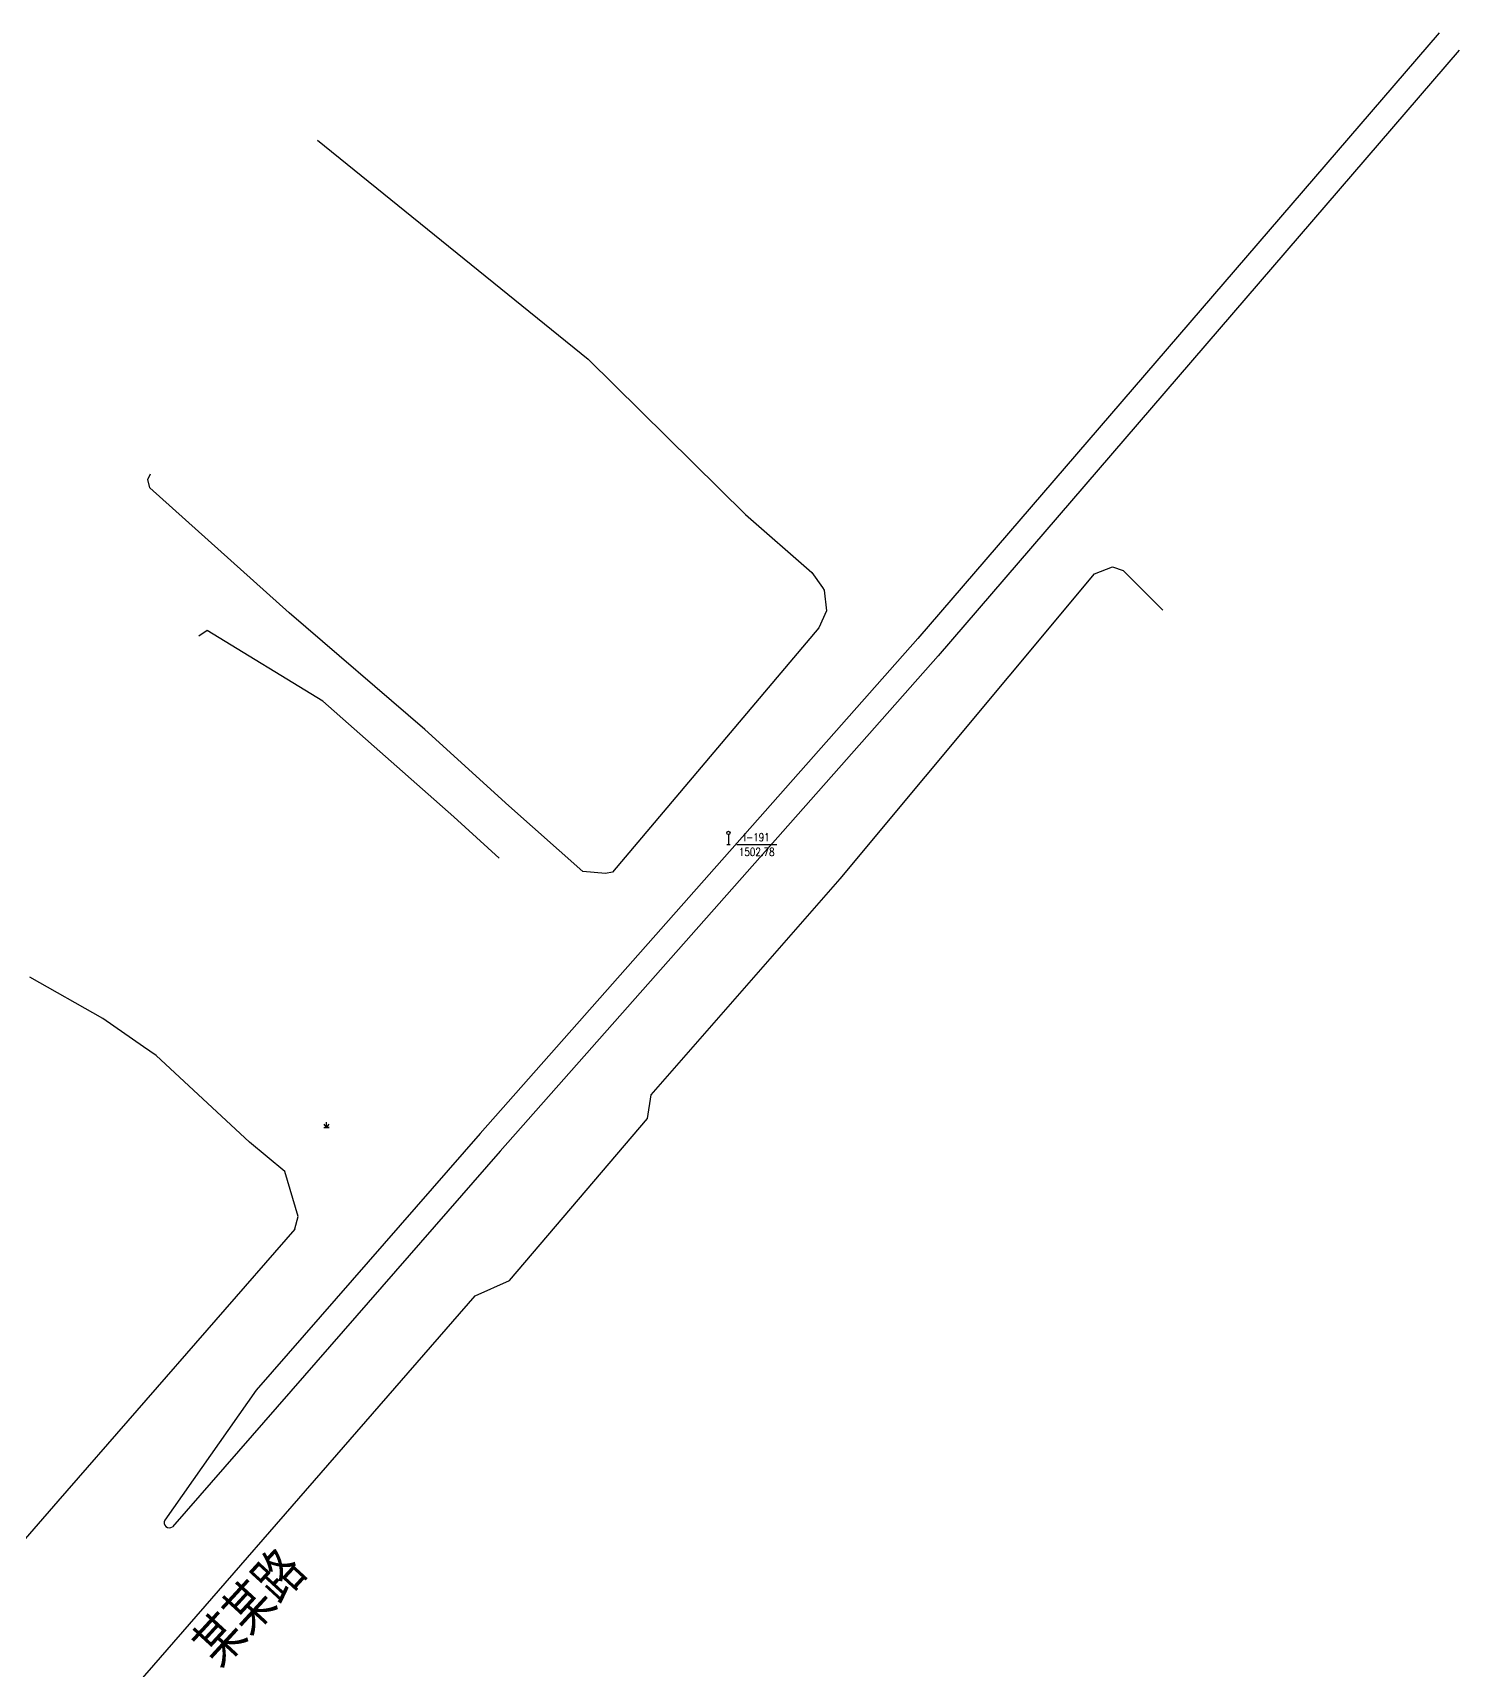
# Model space of a CAD drawing. Extents: x 529560 to 530007, y 3020685 to 3021211.
# Drawn here: x 529792.6 to 530006.6, y 3020965.4 to 3021211 of the extents above; entities that cross this region are included whole.
import ezdxf
from ezdxf.enums import TextEntityAlignment as Align

# ---------------------------------------------------------------- set-up
doc = ezdxf.new("R2010")
doc.units = 0
doc.header["$LTSCALE"] = 0.5
doc.layers.get('0').update_dxf_attribs({"linetype": 'CONTINUOUS'})
doc.layers.add('@-隔离岛', color=3, linetype='CONTINUOUS')
doc.layers.add('ass', color=7, linetype='CONTINUOUS')
doc.styles.add('HZ', font='rs.shx', dxfattribs={"width": 0.8, "bigfont": 'hztxt.shx'})
doc.styles.add('STYLE1', font='simhei.ttf', dxfattribs={"width": 0.8})

# ---------------------------------------------------------------- blocks, each defined once
blk = doc.blocks.new('GC257')
at = {"linetype": 'Continuous'}
for p, q in [((-0.5, 0), (0.5, 0)), ((0, 3), (0, 0))]:
    blk.add_line(p, q, dxfattribs=at)
blk.add_circle((0, 3.5), 0.5, dxfattribs=at)
blk = doc.blocks.new('GC124')
for p, q in [((0, -0.8), (-0.75, 0.2)), ((0, -0.8), (0, 0.8)), ((0, -0.8), (0.75, 0.2)), ((-0.8, -0.8), (0.75, -0.8)), ((0.8, -0.8), (0, -0.8))]:
    blk.add_line(p, q)

msp = doc.modelspace()

# ---------------------------------------------------------------- linework, layer by layer
at = {"layer": '@-隔离岛', "linetype": 'Continuous', "elevation": 1475.285, "flags": 128}
for points in [[(530003.537, 3021211.023), (529925.373, 3021120.193), (529859.676, 3021045.935), (529826.1, 3021007.443)], [(530006.569, 3021208.414), (529928.387, 3021117.563), (529862.681, 3021043.296), (529813.528, 3020986.945)], [(529826.1, 3021007.443), (529812.398, 3020987.93)]]:
    msp.add_lwpolyline(points, dxfattribs=at)
at = {"layer": '@-隔离岛', "linetype": 'Continuous'}
msp.add_arc((529813.042, 3020987.528, 2950.57), 0.76, 148.02559, 309.57242, dxfattribs=at)
at = {"layer": 'ass', "color": 0, "linetype": 'Continuous'}
for p, q in [((529898.177, 3021089.267), (529904.177, 3021089.267)), ((529803.071, 3021063.166), (529792.145, 3021069.357)), ((529809.18, 3021058.927), (529803.071, 3021063.166)), ((529811.084, 3021057.607), (529809.18, 3021058.927)), ((529825.084, 3021044.633), (529811.084, 3021057.607)), ((529830.394, 3021040.222), (529825.084, 3021044.633)), ((529832.408, 3021033.498), (529830.394, 3021040.222)), ((529831.895, 3021031.602), (529832.408, 3021033.498))]:
    msp.add_line(p, q, dxfattribs=at)
at = {"layer": 'ass', "color": 0, "linetype": 'Continuous', "flags": 128}
for points in [[(529835.308, 3021194.926), (529875.907, 3021162.061), (529899.512, 3021138.78), (529909.458, 3021130.086), (529911.054, 3021127.829), (529911.292, 3021127.433), (529911.654, 3021124.312), (529910.472, 3021121.755), (529879.545, 3021085.143), (529878.491, 3021084.911), (529875.09, 3021085.23), (529863.997, 3021095.049)], [(529863.997, 3021095.049), (529851.38, 3021106.502), (529831.023, 3021124.025), (529810.121, 3021142.787), (529809.826, 3021144.004), (529810.252, 3021144.871)], [(529792.999, 3020945.769), (529858.954, 3021021.583), (529864.105, 3021023.884), (529884.816, 3021048.169), (529885.342, 3021051.704), (529913.698, 3021084.129), (529951.874, 3021129.877), (529954.559, 3021130.905), (529956.175, 3021130.383), (529962.096, 3021124.439)], [(529862.547, 3021087.246), (529855.757, 3021093.418), (529836.07, 3021110.787), (529818.73, 3021121.366), (529817.467, 3021120.508)]]:
    msp.add_lwpolyline(points, dxfattribs=at)
at = {"layer": 'ass', "color": 0, "linetype": 'Continuous', "elevation": 1475.285, "flags": 128}
msp.add_lwpolyline([(529831.887, 3021031.572), (529796.314, 3020990.79), (529765.841, 3020955.701)], dxfattribs=at)

# ---------------------------------------------------------------- block references
at = {"layer": 'ass', "color": 0, "linetype": 'Continuous', "xscale": 0.5000000001164154, "yscale": 0.500000000150402}
msp.add_blockref('GC257', (529896.927, 3021089.267, 1502.778), dxfattribs=at)
at = {"layer": 'ass', "color": 7, "lineweight": -3, "xscale": 0.5000000001164154, "yscale": 0.500000000150402}
msp.add_blockref('GC124', (529836.652, 3021047.203), dxfattribs=at)

# ---------------------------------------------------------------- texts
at = {"layer": 'ass', "color": 0, "linetype": 'Continuous', "style": 'HZ', "width": 0.8}
for s, p in [('I-191', (529901.177, 3021090.367)), ('1502.78', (529901.177, 3021088.167))]:
    msp.add_text(s, height=1.2, dxfattribs=at).set_placement(p, align=Align.MIDDLE)
at = {"layer": 'ass', "color": 0, "linetype": 'Continuous', "style": 'STYLE1', "width": 0.8}
msp.add_text('某某路', height=6, rotation=47.40946, dxfattribs=at).set_placement((529824.893, 3020975.023, -1503.556), align=Align.MIDDLE)

doc.saveas('drawing.dxf')
